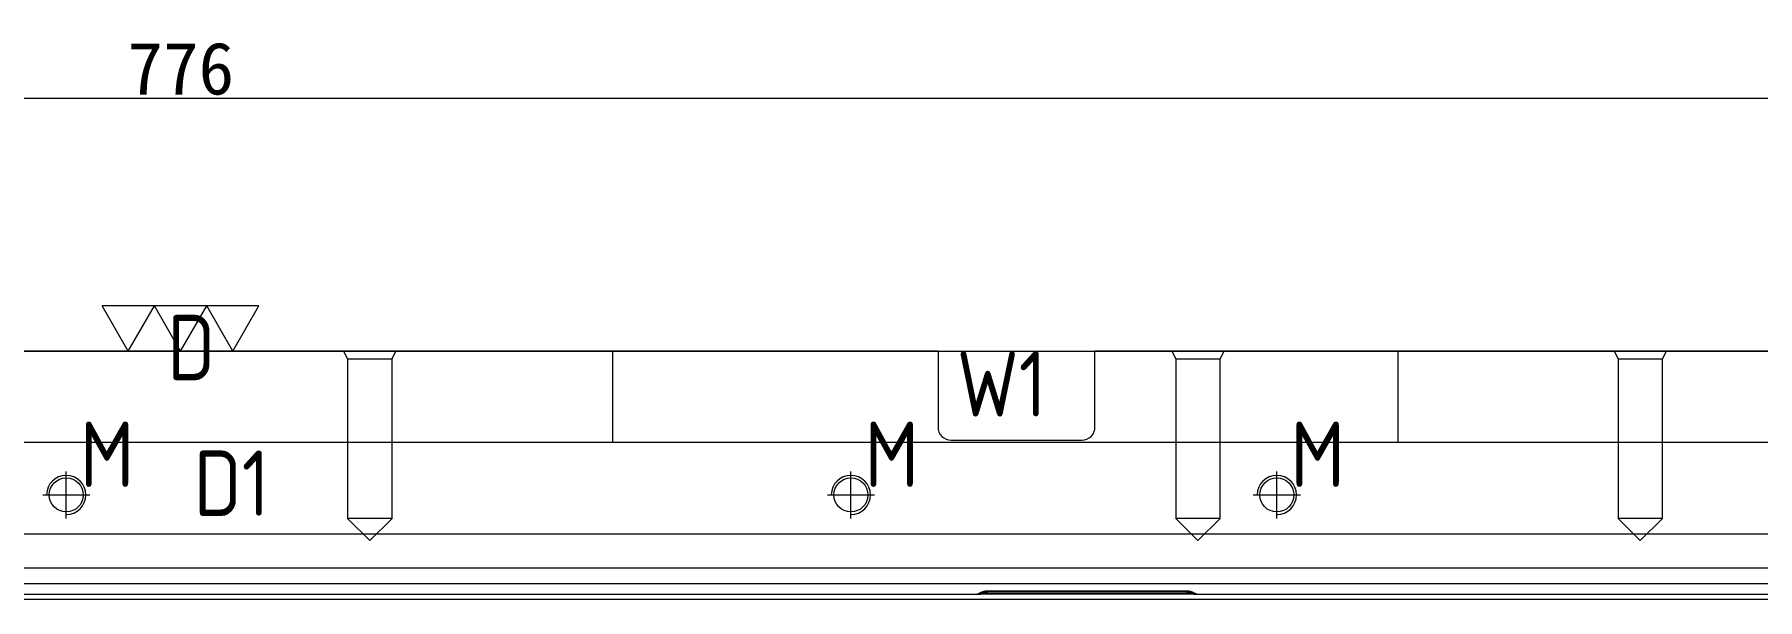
# Model space of a CAD drawing. Header units: millimetres. Extents: x 20884 to 21894, y 60571 to 61138.
# Drawn here: x 21289.1 to 21552.6, y 61011.2 to 61097.6 of the extents above; entities that cross this region are included whole.
import ezdxf

# ---------------------------------------------------------------- set-up
doc = ezdxf.new("R2010")
doc.units = ezdxf.units.MM
doc.linetypes.add('CENTER', pattern=[0])
doc.linetypes.add('DASHED', pattern=[0])
doc.layers.add('dim', color=4, linetype='Continuous')
doc.layers.add('PUNCH', color=2, linetype='Continuous')
doc.layers.add('dim_temp', color=161, linetype='Continuous', lineweight=9)
doc.styles.add('_PUG_ERP', font='txt')
doc.styles.add('gbenor', font='gbenor.shx', dxfattribs={"bigfont": 'gbcbig'})
doc.dimstyles.new('_PUG_ERP', dxfattribs={"dimtxt": 8, "dimasz": 1.5, "dimexe": 0.5, "dimexo": 0.5, "dimgap": 0.5, "dimtad": 1, "dimtxsty": '_PUG_ERP', "dimblk": 'CLOSEDBLANK', "dimcen": 0, "dimclrd": 4, "dimclre": 4, "dimclrt": 3, "dimazin": 3, "dimtfac": 1, "dimtmove": 0, "dimatfit": 3, "dimldrblk": 'CLOSEDBLANK', "dimlwd": 9, "dimlwe": 9})

# ---------------------------------------------------------------- blocks, each defined once
blk = doc.blocks.new('*D1266')
at = {"layer": 'Defpoints', "color": 0}
for p in [(21699.46, 61087.86), (20923.46, 61049.17), (21699.46, 61049.17)]:
    blk.add_point(p, dxfattribs=at)
at = {"layer": 'dim_temp', "color": 4, "lineweight": 9}
for p, q in [((20923.46, 61049.67), (20923.46, 61088.36)), ((20924.96, 61087.86), (21697.96, 61087.86)), ((21699.46, 61049.67), (21699.46, 61088.36))]:
    blk.add_line(p, q, dxfattribs=at)
at = {"layer": 'dim_temp', "color": 3, "lineweight": 18, "insert": (21311.46, 61092.36), "char_height": 8, "attachment_point": 5, "style": '_PUG_ERP'}
blk.add_mtext('776', dxfattribs=at)
blk = doc.blocks.new('_ClosedBlank')

msp = doc.modelspace()

# ---------------------------------------------------------------- linework, layer by layer
at = {"layer": 'dim', "color": 20, "linetype": 'Continuous', "lineweight": 18}
for p, q in [((21303.421, 61049.172), (21299.421, 61056.1)), ((21323.421, 61056.1), (21299.421, 61056.1)), ((21303.421, 61049.172), (21307.421, 61056.1)), ((21311.421, 61049.172), (21307.421, 61056.1)), ((21311.421, 61049.172), (21315.421, 61056.1)), ((21319.421, 61049.172), (21315.421, 61056.1)), ((21319.421, 61049.172), (21323.421, 61056.1))]:
    msp.add_line(p, q, dxfattribs=at)
at = {"layer": 'dim', "color": 252, "lineweight": 18}
msp.add_lwpolyline([(21699.461, 61049.172), (21699.461, 61011.172), (20923.461, 61011.172), (20923.461, 61049.172)], close=True, dxfattribs=at)
at = {"layer": 'PUNCH', "color": 151, "linetype": 'Continuous', "lineweight": 18}
for p, q in [((21427.261, 61049.172), (20968.261, 61049.172)), ((21666.061, 61049.172), (21451.261, 61049.172)), ((20928.461, 61013.61), (21694.38, 61013.61)), ((21226.815, 61011.991), (21433.308, 61011.991)), ((21433.309, 61011.991), (21433.306, 61011.992)), ((21434.827, 61012.035), (21465.295, 61012.035)), ((21466.817, 61011.992), (21466.813, 61011.991)), ((21466.815, 61011.991), (21694.38, 61011.991))]:
    msp.add_line(p, q, dxfattribs=at)
at = {"layer": 'PUNCH', "color": 5, "linetype": 'DASHED', "lineweight": 13, "ltscale": 0.696889}
for p, q in [((21336.361, 61049.172), (21336.958, 61047.978)), ((21336.958, 61047.978), (21336.958, 61023.592)), ((21336.958, 61047.978), (21340.361, 61047.978)), ((21340.361, 61047.978), (21343.764, 61047.978)), ((21343.764, 61047.978), (21344.361, 61049.172)), ((21343.764, 61023.592), (21343.764, 61047.978)), ((21463.011, 61049.172), (21463.608, 61047.978)), ((21463.608, 61047.978), (21463.608, 61023.592)), ((21463.608, 61047.978), (21467.011, 61047.978)), ((21467.011, 61047.978), (21470.414, 61047.978)), ((21470.414, 61047.978), (21471.011, 61049.172)), ((21470.414, 61023.592), (21470.414, 61047.978)), ((21530.661, 61049.172), (21531.258, 61047.978)), ((21531.258, 61047.978), (21531.258, 61023.592)), ((21531.258, 61047.978), (21534.661, 61047.978)), ((21534.661, 61047.978), (21538.064, 61047.978)), ((21538.064, 61047.978), (21538.661, 61049.172)), ((21538.064, 61023.592), (21538.064, 61047.978)), ((21336.958, 61023.592), (21340.361, 61020.189)), ((21343.764, 61023.592), (21336.958, 61023.592)), ((21340.361, 61020.189), (21343.764, 61023.592)), ((21463.608, 61023.592), (21467.011, 61020.189)), ((21470.414, 61023.592), (21463.608, 61023.592)), ((21467.011, 61020.189), (21470.414, 61023.592)), ((21531.258, 61023.592), (21534.661, 61020.189)), ((21538.064, 61023.592), (21531.258, 61023.592)), ((21534.661, 61020.189), (21538.064, 61023.592))]:
    msp.add_line(p, q, dxfattribs=at)
at = {"layer": 'PUNCH', "color": 2, "linetype": 'DASHED', "lineweight": 13, "ltscale": 0.696889}
for p, q in [((21377.461, 61049.172), (21377.461, 61035.172)), ((21497.561, 61049.172), (21497.561, 61035.172)), ((21694.38, 61035.172), (20928.461, 61035.172)), ((21694.38, 61021.172), (20928.461, 61021.172))]:
    msp.add_line(p, q, dxfattribs=at)
at = {"layer": 'PUNCH', "color": 1, "linetype": 'CENTER', "lineweight": 18, "ltscale": 0.696889}
for p, q in [((21293.942, 61023.572), (21293.942, 61030.772)), ((21413.942, 61023.572), (21413.942, 61030.772)), ((21479.08, 61023.572), (21479.08, 61030.772)), ((21290.342, 61027.172), (21297.542, 61027.172)), ((21410.342, 61027.172), (21417.542, 61027.172)), ((21475.48, 61027.172), (21482.68, 61027.172))]:
    msp.add_line(p, q, dxfattribs=at)
at = {"layer": 'PUNCH', "color": 155, "linetype": 'DASHED', "lineweight": 13, "ltscale": 0.696889}
for p, q in [((21694.38, 61015.991), (20928.461, 61015.991)), ((21433.687, 61012.155), (21433.687, 61012.129)), ((21434.827, 61012.459), (21434.827, 61012.457)), ((21434.827, 61012.457), (21434.827, 61012.395)), ((21434.827, 61012.457), (21465.295, 61012.457)), ((21434.827, 61012.205), (21465.295, 61012.205)), ((21434.827, 61012.205), (21434.827, 61012.035)), ((21465.295, 61012.457), (21465.295, 61012.459)), ((21465.295, 61012.395), (21465.295, 61012.457)), ((21465.295, 61012.205), (21465.295, 61012.035)), ((21466.435, 61012.129), (21466.435, 61012.155))]:
    msp.add_line(p, q, dxfattribs=at)
at = {"layer": 'PUNCH', "color": 151, "linetype": 'DASHED', "lineweight": 13, "ltscale": 0.696889}
for p, q in [((21433.331, 61011.994), (21433.331, 61011.994)), ((21465.295, 61012.459), (21434.827, 61012.459)), ((21465.295, 61012.395), (21434.827, 61012.395)), ((21465.295, 61012.459), (21465.295, 61012.459)), ((21466.791, 61011.994), (21466.791, 61011.994))]:
    msp.add_line(p, q, dxfattribs=at)
at = {"layer": 'PUNCH', "color": 155, "linetype": 'Continuous', "lineweight": 18}
for p, q in [((21434.827, 61012.036), (21434.827, 61012.035)), ((21465.295, 61012.036), (21434.827, 61012.036)), ((21465.295, 61012.036), (21465.295, 61012.035))]:
    msp.add_line(p, q, dxfattribs=at)
at = {"layer": 'PUNCH', "color": 1, "lineweight": 18}
msp.add_lwpolyline([(21427.261, 61049.172), (21427.261, 61037.55, 0.4142136), (21429.261, 61035.55), (21449.261, 61035.55, 0.4142136), (21451.261, 61037.55), (21451.261, 61049.172)], format="xyb", dxfattribs=at)
at = {"layer": 'PUNCH', "color": 155, "linetype": 'Continuous', "lineweight": 18}
for points in [[(21226.816, 61011.997), (21433.306, 61011.997)], [(21434.827, 61012.036), (21434.792, 61012.036), (21434.756, 61012.036), (21434.721, 61012.036), (21434.685, 61012.036), (21434.65, 61012.036), (21434.615, 61012.036), (21434.579, 61012.036), (21434.544, 61012.035), (21434.509, 61012.035), (21434.474, 61012.035), (21434.439, 61012.034), (21434.404, 61012.034), (21434.369, 61012.034), (21434.335, 61012.033), (21434.3, 61012.033), (21434.266, 61012.032), (21434.232, 61012.032), (21434.199, 61012.031), (21434.165, 61012.031), (21434.132, 61012.03), (21434.099, 61012.029), (21434.066, 61012.029), (21434.034, 61012.028), (21434.002, 61012.027), (21433.97, 61012.027), (21433.938, 61012.026), (21433.906, 61012.025), (21433.875, 61012.024), (21433.844, 61012.023), (21433.814, 61012.022), (21433.783, 61012.021), (21433.754, 61012.02), (21433.724, 61012.019), (21433.695, 61012.018), (21433.667, 61012.017), (21433.639, 61012.016), (21433.612, 61012.015), (21433.585, 61012.013), (21433.559, 61012.012), (21433.533, 61012.011), (21433.508, 61012.01), (21433.483, 61012.008), (21433.459, 61012.007), (21433.435, 61012.006), (21433.412, 61012.004), (21433.39, 61012.003), (21433.368, 61012.001), (21433.346, 61012), (21433.326, 61011.998), (21433.306, 61011.997)], [(21466.816, 61011.997), (21466.797, 61011.998), (21466.776, 61012), (21466.755, 61012.001), (21466.733, 61012.003), (21466.711, 61012.004), (21466.688, 61012.006), (21466.664, 61012.007), (21466.639, 61012.008), (21466.614, 61012.01), (21466.589, 61012.011), (21466.563, 61012.012), (21466.536, 61012.013), (21466.509, 61012.015), (21466.482, 61012.016), (21466.454, 61012.017), (21466.426, 61012.018), (21466.397, 61012.019), (21466.368, 61012.02), (21466.338, 61012.021), (21466.308, 61012.022), (21466.277, 61012.023), (21466.246, 61012.024), (21466.215, 61012.025), (21466.183, 61012.026), (21466.151, 61012.027), (21466.119, 61012.027), (21466.086, 61012.028), (21466.054, 61012.029), (21466.021, 61012.029), (21465.988, 61012.03), (21465.955, 61012.031), (21465.921, 61012.031), (21465.888, 61012.032), (21465.854, 61012.032), (21465.82, 61012.033), (21465.786, 61012.033), (21465.752, 61012.034), (21465.718, 61012.034), (21465.683, 61012.034), (21465.648, 61012.035), (21465.614, 61012.035), (21465.579, 61012.035), (21465.543, 61012.036), (21465.508, 61012.036), (21465.473, 61012.036), (21465.437, 61012.036), (21465.402, 61012.036), (21465.366, 61012.036), (21465.331, 61012.036), (21465.295, 61012.036)], [(21466.816, 61011.997), (21694.38, 61011.997)]]:
    msp.add_lwpolyline(points, dxfattribs=at)
at = {"layer": 'PUNCH', "color": 151, "linetype": 'Continuous', "lineweight": 18}
for points in [[(21433.306, 61011.992), (21433.305, 61011.992), (21433.305, 61011.992), (21433.305, 61011.992), (21433.305, 61011.992), (21433.305, 61011.992), (21433.305, 61011.992), (21433.305, 61011.992), (21433.304, 61011.992), (21433.304, 61011.992), (21433.304, 61011.992), (21433.304, 61011.992), (21433.304, 61011.992), (21433.304, 61011.992), (21433.304, 61011.992), (21433.304, 61011.992), (21433.304, 61011.992), (21433.304, 61011.992), (21433.304, 61011.993), (21433.304, 61011.993), (21433.304, 61011.993), (21433.303, 61011.993), (21433.303, 61011.993), (21433.303, 61011.993), (21433.303, 61011.993), (21433.303, 61011.993), (21433.303, 61011.993), (21433.303, 61011.993), (21433.304, 61011.994), (21433.304, 61011.994), (21433.304, 61011.994), (21433.304, 61011.994), (21433.304, 61011.994), (21433.304, 61011.994), (21433.304, 61011.994), (21433.304, 61011.994), (21433.304, 61011.995), (21433.304, 61011.995), (21433.304, 61011.995), (21433.304, 61011.995), (21433.304, 61011.995), (21433.305, 61011.995), (21433.305, 61011.995), (21433.305, 61011.996), (21433.305, 61011.996), (21433.305, 61011.996), (21433.305, 61011.996), (21433.305, 61011.996), (21433.306, 61011.996), (21433.306, 61011.997), (21433.306, 61011.997)], [(21433.309, 61011.991), (21433.309, 61011.991), (21433.31, 61011.992), (21433.31, 61011.992), (21433.311, 61011.992), (21433.311, 61011.992), (21433.312, 61011.992), (21433.312, 61011.992), (21433.312, 61011.992), (21433.313, 61011.992), (21433.313, 61011.992), (21433.314, 61011.992), (21433.314, 61011.992), (21433.315, 61011.992), (21433.315, 61011.992), (21433.316, 61011.992), (21433.316, 61011.992), (21433.316, 61011.992), (21433.317, 61011.992), (21433.317, 61011.992), (21433.318, 61011.992), (21433.318, 61011.992), (21433.319, 61011.992), (21433.319, 61011.992), (21433.319, 61011.993), (21433.32, 61011.993), (21433.32, 61011.993), (21433.321, 61011.993), (21433.321, 61011.993), (21433.322, 61011.993), (21433.322, 61011.993), (21433.323, 61011.993), (21433.323, 61011.993), (21433.323, 61011.993), (21433.324, 61011.993), (21433.324, 61011.993), (21433.325, 61011.993), (21433.325, 61011.993), (21433.326, 61011.993), (21433.326, 61011.993), (21433.327, 61011.993), (21433.327, 61011.993), (21433.327, 61011.993), (21433.328, 61011.993), (21433.328, 61011.993), (21433.329, 61011.993), (21433.329, 61011.994), (21433.33, 61011.994), (21433.33, 61011.994), (21433.331, 61011.994), (21433.331, 61011.994)], [(21433.331, 61011.994), (21433.343, 61011.995), (21433.356, 61011.996), (21433.371, 61011.997), (21433.387, 61011.999), (21433.405, 61012), (21433.424, 61012.002), (21433.444, 61012.003), (21433.465, 61012.004), (21433.487, 61012.006), (21433.51, 61012.007), (21433.533, 61012.008), (21433.558, 61012.01), (21433.583, 61012.011), (21433.609, 61012.012), (21433.636, 61012.013), (21433.664, 61012.015), (21433.692, 61012.016), (21433.721, 61012.017), (21433.75, 61012.018), (21433.78, 61012.019), (21433.811, 61012.02), (21433.842, 61012.021), (21433.873, 61012.022), (21433.905, 61012.023), (21433.937, 61012.024), (21433.97, 61012.025), (21434.003, 61012.026), (21434.037, 61012.026), (21434.07, 61012.027), (21434.104, 61012.028), (21434.139, 61012.029), (21434.174, 61012.029), (21434.209, 61012.03), (21434.244, 61012.03), (21434.279, 61012.031), (21434.315, 61012.032), (21434.351, 61012.032), (21434.387, 61012.032), (21434.423, 61012.033), (21434.459, 61012.033), (21434.496, 61012.034), (21434.532, 61012.034), (21434.569, 61012.034), (21434.606, 61012.034), (21434.642, 61012.035), (21434.679, 61012.035), (21434.716, 61012.035), (21434.753, 61012.035), (21434.79, 61012.035), (21434.827, 61012.035)], [(21465.295, 61012.035), (21465.332, 61012.035), (21465.369, 61012.035), (21465.406, 61012.035), (21465.443, 61012.035), (21465.48, 61012.035), (21465.517, 61012.034), (21465.554, 61012.034), (21465.59, 61012.034), (21465.627, 61012.034), (21465.663, 61012.033), (21465.7, 61012.033), (21465.736, 61012.032), (21465.772, 61012.032), (21465.807, 61012.032), (21465.843, 61012.031), (21465.879, 61012.03), (21465.914, 61012.03), (21465.949, 61012.029), (21465.983, 61012.029), (21466.018, 61012.028), (21466.052, 61012.027), (21466.086, 61012.026), (21466.119, 61012.026), (21466.152, 61012.025), (21466.185, 61012.024), (21466.217, 61012.023), (21466.249, 61012.022), (21466.281, 61012.021), (21466.312, 61012.02), (21466.342, 61012.019), (21466.372, 61012.018), (21466.401, 61012.017), (21466.43, 61012.016), (21466.458, 61012.015), (21466.486, 61012.013), (21466.513, 61012.012), (21466.539, 61012.011), (21466.564, 61012.01), (21466.589, 61012.008), (21466.613, 61012.007), (21466.636, 61012.006), (21466.658, 61012.004), (21466.679, 61012.003), (21466.698, 61012.002), (21466.717, 61012), (21466.735, 61011.999), (21466.751, 61011.997), (21466.766, 61011.996), (21466.779, 61011.995), (21466.791, 61011.994)], [(21466.791, 61011.994), (21466.792, 61011.994), (21466.792, 61011.994), (21466.793, 61011.994), (21466.793, 61011.994), (21466.793, 61011.993), (21466.794, 61011.993), (21466.794, 61011.993), (21466.795, 61011.993), (21466.795, 61011.993), (21466.796, 61011.993), (21466.796, 61011.993), (21466.797, 61011.993), (21466.797, 61011.993), (21466.797, 61011.993), (21466.798, 61011.993), (21466.798, 61011.993), (21466.799, 61011.993), (21466.799, 61011.993), (21466.8, 61011.993), (21466.8, 61011.993), (21466.801, 61011.993), (21466.801, 61011.993), (21466.802, 61011.993), (21466.802, 61011.993), (21466.802, 61011.993), (21466.803, 61011.993), (21466.803, 61011.992), (21466.804, 61011.992), (21466.804, 61011.992), (21466.805, 61011.992), (21466.805, 61011.992), (21466.806, 61011.992), (21466.806, 61011.992), (21466.806, 61011.992), (21466.807, 61011.992), (21466.807, 61011.992), (21466.808, 61011.992), (21466.808, 61011.992), (21466.809, 61011.992), (21466.809, 61011.992), (21466.81, 61011.992), (21466.81, 61011.992), (21466.81, 61011.992), (21466.811, 61011.992), (21466.811, 61011.992), (21466.812, 61011.992), (21466.812, 61011.992), (21466.813, 61011.992), (21466.813, 61011.991), (21466.813, 61011.991)], [(21466.816, 61011.997), (21466.817, 61011.997), (21466.817, 61011.996), (21466.817, 61011.996), (21466.817, 61011.996), (21466.817, 61011.996), (21466.817, 61011.996), (21466.817, 61011.996), (21466.818, 61011.995), (21466.818, 61011.995), (21466.818, 61011.995), (21466.818, 61011.995), (21466.818, 61011.995), (21466.818, 61011.995), (21466.818, 61011.995), (21466.818, 61011.994), (21466.818, 61011.994), (21466.819, 61011.994), (21466.819, 61011.994), (21466.819, 61011.994), (21466.819, 61011.994), (21466.819, 61011.994), (21466.819, 61011.994), (21466.819, 61011.993), (21466.819, 61011.993), (21466.819, 61011.993), (21466.819, 61011.993), (21466.819, 61011.993), (21466.819, 61011.993), (21466.819, 61011.993), (21466.819, 61011.993), (21466.819, 61011.993), (21466.819, 61011.993), (21466.819, 61011.992), (21466.819, 61011.992), (21466.819, 61011.992), (21466.818, 61011.992), (21466.818, 61011.992), (21466.818, 61011.992), (21466.818, 61011.992), (21466.818, 61011.992), (21466.818, 61011.992), (21466.818, 61011.992), (21466.818, 61011.992), (21466.818, 61011.992), (21466.818, 61011.992), (21466.817, 61011.992), (21466.817, 61011.992), (21466.817, 61011.992), (21466.817, 61011.992), (21466.817, 61011.992)]]:
    msp.add_lwpolyline(points, dxfattribs=at)
at = {"layer": 'PUNCH', "color": 151, "linetype": 'DASHED', "lineweight": 13, "ltscale": 0.696889}
for points in [[(21433.332, 61012.008), (21433.332, 61012.007), (21433.331, 61012.006), (21433.331, 61012.006), (21433.33, 61012.005), (21433.33, 61012.005), (21433.329, 61012.004), (21433.329, 61012.004), (21433.328, 61012.003), (21433.328, 61012.003), (21433.327, 61012.002), (21433.327, 61012.002), (21433.326, 61012.001), (21433.326, 61012.001), (21433.325, 61012), (21433.325, 61012), (21433.324, 61011.999), (21433.324, 61011.999), (21433.323, 61011.998), (21433.323, 61011.998), (21433.322, 61011.998), (21433.322, 61011.997), (21433.321, 61011.997), (21433.321, 61011.997), (21433.32, 61011.996), (21433.32, 61011.996), (21433.319, 61011.996), (21433.319, 61011.995), (21433.318, 61011.995), (21433.318, 61011.995), (21433.317, 61011.994), (21433.317, 61011.994), (21433.316, 61011.994), (21433.316, 61011.994), (21433.316, 61011.993), (21433.315, 61011.993), (21433.315, 61011.993), (21433.314, 61011.993), (21433.314, 61011.993), (21433.313, 61011.993), (21433.313, 61011.992), (21433.313, 61011.992), (21433.312, 61011.992), (21433.312, 61011.992), (21433.311, 61011.992), (21433.311, 61011.992), (21433.31, 61011.992), (21433.31, 61011.992), (21433.31, 61011.992), (21433.309, 61011.991), (21433.309, 61011.991)], [(21433.332, 61012.008), (21433.332, 61012.008), (21433.333, 61012.008), (21433.333, 61012.009), (21433.334, 61012.009), (21433.334, 61012.009), (21433.335, 61012.01), (21433.335, 61012.01), (21433.336, 61012.01), (21433.337, 61012.011), (21433.337, 61012.011), (21433.338, 61012.012), (21433.339, 61012.012), (21433.34, 61012.012), (21433.341, 61012.013), (21433.342, 61012.013), (21433.343, 61012.013), (21433.344, 61012.014), (21433.345, 61012.014), (21433.346, 61012.015), (21433.347, 61012.015), (21433.348, 61012.015), (21433.35, 61012.016), (21433.351, 61012.016), (21433.352, 61012.017), (21433.354, 61012.017), (21433.355, 61012.017), (21433.356, 61012.018), (21433.358, 61012.018), (21433.359, 61012.019), (21433.361, 61012.019), (21433.362, 61012.019), (21433.364, 61012.02), (21433.365, 61012.02), (21433.367, 61012.021), (21433.369, 61012.021), (21433.37, 61012.022), (21433.372, 61012.022), (21433.374, 61012.022), (21433.375, 61012.023), (21433.377, 61012.023), (21433.379, 61012.024), (21433.381, 61012.024), (21433.382, 61012.025), (21433.384, 61012.025), (21433.386, 61012.025), (21433.388, 61012.026), (21433.39, 61012.026), (21433.392, 61012.027), (21433.394, 61012.027), (21433.396, 61012.028)], [(21433.688, 61012.157), (21433.681, 61012.154), (21433.675, 61012.15), (21433.669, 61012.147), (21433.663, 61012.143), (21433.656, 61012.14), (21433.65, 61012.136), (21433.644, 61012.133), (21433.637, 61012.13), (21433.631, 61012.126), (21433.624, 61012.123), (21433.618, 61012.12), (21433.612, 61012.117), (21433.605, 61012.113), (21433.599, 61012.11), (21433.592, 61012.107), (21433.586, 61012.104), (21433.579, 61012.101), (21433.573, 61012.098), (21433.566, 61012.095), (21433.56, 61012.092), (21433.553, 61012.089), (21433.546, 61012.086), (21433.54, 61012.083), (21433.533, 61012.081), (21433.527, 61012.078), (21433.52, 61012.075), (21433.513, 61012.072), (21433.507, 61012.07), (21433.5, 61012.067), (21433.493, 61012.064), (21433.487, 61012.062), (21433.48, 61012.059), (21433.473, 61012.056), (21433.467, 61012.054), (21433.46, 61012.051), (21433.453, 61012.049), (21433.446, 61012.047), (21433.44, 61012.044), (21433.433, 61012.042), (21433.426, 61012.04), (21433.419, 61012.037), (21433.412, 61012.035), (21433.405, 61012.033), (21433.399, 61012.031), (21433.392, 61012.028), (21433.385, 61012.026), (21433.378, 61012.024), (21433.371, 61012.022), (21433.364, 61012.02), (21433.357, 61012.018)], [(21433.687, 61012.129), (21433.681, 61012.126), (21433.676, 61012.124), (21433.67, 61012.121), (21433.664, 61012.118), (21433.659, 61012.116), (21433.653, 61012.113), (21433.647, 61012.111), (21433.641, 61012.108), (21433.636, 61012.106), (21433.63, 61012.103), (21433.624, 61012.101), (21433.619, 61012.099), (21433.613, 61012.096), (21433.607, 61012.094), (21433.601, 61012.092), (21433.596, 61012.089), (21433.59, 61012.087), (21433.584, 61012.085), (21433.578, 61012.083), (21433.572, 61012.08), (21433.567, 61012.078), (21433.561, 61012.076), (21433.555, 61012.074), (21433.549, 61012.072), (21433.543, 61012.07), (21433.538, 61012.068), (21433.532, 61012.066), (21433.526, 61012.064), (21433.52, 61012.062), (21433.514, 61012.06), (21433.508, 61012.058), (21433.502, 61012.056), (21433.497, 61012.055), (21433.491, 61012.053), (21433.485, 61012.051), (21433.479, 61012.049), (21433.473, 61012.048), (21433.467, 61012.046), (21433.461, 61012.044), (21433.455, 61012.043), (21433.449, 61012.041), (21433.443, 61012.039), (21433.437, 61012.038), (21433.431, 61012.036), (21433.426, 61012.035), (21433.42, 61012.033), (21433.414, 61012.032), (21433.408, 61012.03), (21433.402, 61012.029), (21433.396, 61012.028)], [(21433.687, 61012.129), (21433.701, 61012.136), (21433.715, 61012.142), (21433.73, 61012.149), (21433.745, 61012.156), (21433.761, 61012.163), (21433.776, 61012.17), (21433.793, 61012.177), (21433.809, 61012.184), (21433.826, 61012.191), (21433.844, 61012.199), (21433.861, 61012.206), (21433.88, 61012.213), (21433.898, 61012.22), (21433.918, 61012.228), (21433.937, 61012.235), (21433.957, 61012.242), (21433.978, 61012.25), (21433.998, 61012.257), (21434.019, 61012.264), (21434.041, 61012.271), (21434.063, 61012.278), (21434.085, 61012.284), (21434.107, 61012.291), (21434.13, 61012.298), (21434.153, 61012.304), (21434.177, 61012.311), (21434.201, 61012.317), (21434.225, 61012.323), (21434.25, 61012.329), (21434.275, 61012.334), (21434.301, 61012.34), (21434.327, 61012.345), (21434.353, 61012.35), (21434.379, 61012.355), (21434.406, 61012.36), (21434.433, 61012.364), (21434.46, 61012.368), (21434.487, 61012.372), (21434.514, 61012.375), (21434.542, 61012.379), (21434.57, 61012.382), (21434.597, 61012.384), (21434.626, 61012.387), (21434.654, 61012.389), (21434.682, 61012.391), (21434.711, 61012.392), (21434.74, 61012.393), (21434.769, 61012.394), (21434.798, 61012.395), (21434.827, 61012.395)], [(21434.827, 61012.459), (21434.803, 61012.459), (21434.78, 61012.459), (21434.756, 61012.458), (21434.732, 61012.457), (21434.708, 61012.456), (21434.684, 61012.455), (21434.66, 61012.453), (21434.637, 61012.451), (21434.613, 61012.449), (21434.589, 61012.447), (21434.566, 61012.444), (21434.542, 61012.441), (21434.518, 61012.438), (21434.495, 61012.435), (21434.471, 61012.431), (21434.447, 61012.428), (21434.424, 61012.424), (21434.401, 61012.419), (21434.377, 61012.415), (21434.354, 61012.41), (21434.33, 61012.405), (21434.307, 61012.4), (21434.284, 61012.394), (21434.261, 61012.388), (21434.238, 61012.382), (21434.215, 61012.376), (21434.192, 61012.37), (21434.169, 61012.363), (21434.146, 61012.356), (21434.123, 61012.349), (21434.101, 61012.342), (21434.078, 61012.334), (21434.056, 61012.326), (21434.033, 61012.318), (21434.011, 61012.31), (21433.989, 61012.301), (21433.966, 61012.292), (21433.944, 61012.283), (21433.922, 61012.274), (21433.901, 61012.264), (21433.879, 61012.255), (21433.857, 61012.245), (21433.835, 61012.235), (21433.814, 61012.224), (21433.793, 61012.214), (21433.771, 61012.203), (21433.75, 61012.192), (21433.729, 61012.18), (21433.708, 61012.169), (21433.688, 61012.157)], [(21466.435, 61012.157), (21466.414, 61012.169), (21466.393, 61012.18), (21466.372, 61012.192), (21466.351, 61012.203), (21466.33, 61012.214), (21466.308, 61012.224), (21466.287, 61012.235), (21466.265, 61012.245), (21466.244, 61012.255), (21466.222, 61012.264), (21466.2, 61012.274), (21466.178, 61012.283), (21466.156, 61012.292), (21466.134, 61012.301), (21466.111, 61012.31), (21466.089, 61012.318), (21466.067, 61012.326), (21466.044, 61012.334), (21466.022, 61012.342), (21465.999, 61012.349), (21465.976, 61012.356), (21465.953, 61012.363), (21465.931, 61012.37), (21465.908, 61012.376), (21465.885, 61012.382), (21465.861, 61012.388), (21465.838, 61012.394), (21465.815, 61012.4), (21465.792, 61012.405), (21465.769, 61012.41), (21465.745, 61012.415), (21465.722, 61012.419), (21465.698, 61012.424), (21465.675, 61012.428), (21465.651, 61012.431), (21465.628, 61012.435), (21465.604, 61012.438), (21465.58, 61012.441), (21465.557, 61012.444), (21465.533, 61012.447), (21465.509, 61012.449), (21465.486, 61012.451), (21465.462, 61012.453), (21465.438, 61012.455), (21465.414, 61012.456), (21465.39, 61012.457), (21465.367, 61012.458), (21465.343, 61012.459), (21465.319, 61012.459), (21465.295, 61012.459)], [(21465.295, 61012.395), (21465.324, 61012.395), (21465.353, 61012.394), (21465.382, 61012.393), (21465.41, 61012.392), (21465.439, 61012.391), (21465.467, 61012.389), (21465.495, 61012.387), (21465.523, 61012.385), (21465.551, 61012.382), (21465.579, 61012.379), (21465.607, 61012.376), (21465.634, 61012.372), (21465.661, 61012.368), (21465.689, 61012.364), (21465.716, 61012.36), (21465.742, 61012.355), (21465.769, 61012.35), (21465.795, 61012.345), (21465.821, 61012.34), (21465.846, 61012.335), (21465.871, 61012.329), (21465.896, 61012.323), (21465.92, 61012.317), (21465.944, 61012.311), (21465.968, 61012.305), (21465.991, 61012.298), (21466.014, 61012.291), (21466.037, 61012.285), (21466.059, 61012.278), (21466.081, 61012.271), (21466.103, 61012.264), (21466.124, 61012.257), (21466.144, 61012.25), (21466.165, 61012.242), (21466.185, 61012.235), (21466.204, 61012.228), (21466.223, 61012.221), (21466.242, 61012.213), (21466.26, 61012.206), (21466.278, 61012.199), (21466.295, 61012.192), (21466.312, 61012.185), (21466.329, 61012.177), (21466.345, 61012.17), (21466.361, 61012.163), (21466.377, 61012.156), (21466.392, 61012.149), (21466.407, 61012.142), (21466.421, 61012.136), (21466.435, 61012.129)], [(21466.764, 61012.018), (21466.757, 61012.02), (21466.751, 61012.022), (21466.744, 61012.024), (21466.737, 61012.026), (21466.73, 61012.029), (21466.723, 61012.031), (21466.716, 61012.033), (21466.71, 61012.035), (21466.703, 61012.037), (21466.696, 61012.04), (21466.689, 61012.042), (21466.682, 61012.044), (21466.676, 61012.047), (21466.669, 61012.049), (21466.662, 61012.052), (21466.655, 61012.054), (21466.649, 61012.057), (21466.642, 61012.059), (21466.635, 61012.062), (21466.629, 61012.064), (21466.622, 61012.067), (21466.615, 61012.07), (21466.609, 61012.072), (21466.602, 61012.075), (21466.595, 61012.078), (21466.589, 61012.081), (21466.582, 61012.084), (21466.576, 61012.086), (21466.569, 61012.089), (21466.562, 61012.092), (21466.556, 61012.095), (21466.549, 61012.098), (21466.543, 61012.101), (21466.536, 61012.104), (21466.53, 61012.107), (21466.523, 61012.11), (21466.517, 61012.114), (21466.511, 61012.117), (21466.504, 61012.12), (21466.498, 61012.123), (21466.491, 61012.126), (21466.485, 61012.13), (21466.479, 61012.133), (21466.472, 61012.136), (21466.466, 61012.14), (21466.46, 61012.143), (21466.453, 61012.147), (21466.447, 61012.15), (21466.441, 61012.154), (21466.435, 61012.157)], [(21466.727, 61012.028), (21466.721, 61012.029), (21466.715, 61012.03), (21466.709, 61012.032), (21466.703, 61012.033), (21466.697, 61012.035), (21466.691, 61012.036), (21466.685, 61012.038), (21466.679, 61012.039), (21466.673, 61012.041), (21466.667, 61012.043), (21466.661, 61012.044), (21466.655, 61012.046), (21466.649, 61012.048), (21466.643, 61012.049), (21466.638, 61012.051), (21466.632, 61012.053), (21466.626, 61012.055), (21466.62, 61012.056), (21466.614, 61012.058), (21466.608, 61012.06), (21466.602, 61012.062), (21466.596, 61012.064), (21466.591, 61012.066), (21466.585, 61012.068), (21466.579, 61012.07), (21466.573, 61012.072), (21466.567, 61012.074), (21466.561, 61012.076), (21466.556, 61012.078), (21466.55, 61012.08), (21466.544, 61012.083), (21466.538, 61012.085), (21466.532, 61012.087), (21466.527, 61012.089), (21466.521, 61012.092), (21466.515, 61012.094), (21466.509, 61012.096), (21466.504, 61012.099), (21466.498, 61012.101), (21466.492, 61012.103), (21466.487, 61012.106), (21466.481, 61012.108), (21466.475, 61012.111), (21466.469, 61012.113), (21466.464, 61012.116), (21466.458, 61012.118), (21466.452, 61012.121), (21466.447, 61012.124), (21466.441, 61012.126), (21466.435, 61012.129)], [(21466.727, 61012.028), (21466.729, 61012.027), (21466.731, 61012.027), (21466.732, 61012.026), (21466.734, 61012.026), (21466.736, 61012.025), (21466.738, 61012.025), (21466.74, 61012.025), (21466.742, 61012.024), (21466.743, 61012.024), (21466.745, 61012.023), (21466.747, 61012.023), (21466.749, 61012.022), (21466.75, 61012.022), (21466.752, 61012.022), (21466.754, 61012.021), (21466.755, 61012.021), (21466.757, 61012.02), (21466.758, 61012.02), (21466.76, 61012.019), (21466.762, 61012.019), (21466.763, 61012.019), (21466.764, 61012.018), (21466.766, 61012.018), (21466.767, 61012.017), (21466.769, 61012.017), (21466.77, 61012.017), (21466.771, 61012.016), (21466.773, 61012.016), (21466.774, 61012.015), (21466.775, 61012.015), (21466.776, 61012.015), (21466.777, 61012.014), (21466.778, 61012.014), (21466.779, 61012.013), (21466.78, 61012.013), (21466.781, 61012.013), (21466.782, 61012.012), (21466.783, 61012.012), (21466.784, 61012.012), (21466.785, 61012.011), (21466.786, 61012.011), (21466.786, 61012.01), (21466.787, 61012.01), (21466.788, 61012.01), (21466.788, 61012.009), (21466.789, 61012.009), (21466.789, 61012.009), (21466.79, 61012.008), (21466.79, 61012.008), (21466.79, 61012.008)], [(21466.813, 61011.991), (21466.813, 61011.991), (21466.813, 61011.992), (21466.812, 61011.992), (21466.812, 61011.992), (21466.811, 61011.992), (21466.811, 61011.992), (21466.811, 61011.992), (21466.81, 61011.992), (21466.81, 61011.992), (21466.809, 61011.992), (21466.809, 61011.993), (21466.808, 61011.993), (21466.808, 61011.993), (21466.808, 61011.993), (21466.807, 61011.993), (21466.807, 61011.993), (21466.806, 61011.994), (21466.806, 61011.994), (21466.805, 61011.994), (21466.805, 61011.994), (21466.804, 61011.995), (21466.804, 61011.995), (21466.804, 61011.995), (21466.803, 61011.996), (21466.803, 61011.996), (21466.802, 61011.996), (21466.802, 61011.997), (21466.801, 61011.997), (21466.801, 61011.997), (21466.8, 61011.998), (21466.8, 61011.998), (21466.799, 61011.998), (21466.799, 61011.999), (21466.798, 61011.999), (21466.798, 61012), (21466.797, 61012), (21466.797, 61012.001), (21466.796, 61012.001), (21466.796, 61012.002), (21466.795, 61012.002), (21466.795, 61012.003), (21466.794, 61012.003), (21466.794, 61012.004), (21466.793, 61012.004), (21466.793, 61012.005), (21466.792, 61012.005), (21466.792, 61012.006), (21466.791, 61012.006), (21466.791, 61012.007), (21466.79, 61012.008)]]:
    msp.add_lwpolyline(points, dxfattribs=at)
at = {"layer": 'PUNCH', "color": 155, "linetype": 'DASHED', "lineweight": 13, "ltscale": 0.696889}
for points in [[(21433.332, 61012.008), (21433.34, 61012.009), (21433.348, 61012.011), (21433.356, 61012.013), (21433.364, 61012.015), (21433.371, 61012.017), (21433.379, 61012.019), (21433.387, 61012.021), (21433.395, 61012.023), (21433.403, 61012.025), (21433.41, 61012.027), (21433.418, 61012.03), (21433.426, 61012.032), (21433.434, 61012.034), (21433.441, 61012.036), (21433.449, 61012.039), (21433.457, 61012.041), (21433.464, 61012.043), (21433.472, 61012.046), (21433.48, 61012.048), (21433.487, 61012.05), (21433.495, 61012.053), (21433.502, 61012.055), (21433.51, 61012.058), (21433.518, 61012.06), (21433.525, 61012.063), (21433.533, 61012.065), (21433.54, 61012.068), (21433.548, 61012.071), (21433.555, 61012.073), (21433.563, 61012.076), (21433.57, 61012.079), (21433.578, 61012.081), (21433.585, 61012.084), (21433.592, 61012.087), (21433.6, 61012.09), (21433.607, 61012.093), (21433.615, 61012.095), (21433.622, 61012.098), (21433.629, 61012.101), (21433.637, 61012.104), (21433.644, 61012.107), (21433.651, 61012.11), (21433.659, 61012.113), (21433.666, 61012.116), (21433.673, 61012.119), (21433.68, 61012.122), (21433.688, 61012.125), (21433.695, 61012.128), (21433.702, 61012.132), (21433.709, 61012.135)], [(21433.687, 61012.155), (21433.708, 61012.167), (21433.729, 61012.178), (21433.75, 61012.19), (21433.771, 61012.201), (21433.793, 61012.212), (21433.814, 61012.222), (21433.836, 61012.233), (21433.857, 61012.243), (21433.879, 61012.253), (21433.901, 61012.263), (21433.923, 61012.272), (21433.945, 61012.281), (21433.967, 61012.291), (21433.989, 61012.299), (21434.012, 61012.308), (21434.034, 61012.316), (21434.057, 61012.325), (21434.08, 61012.332), (21434.102, 61012.34), (21434.125, 61012.348), (21434.148, 61012.355), (21434.171, 61012.362), (21434.194, 61012.368), (21434.217, 61012.375), (21434.239, 61012.381), (21434.263, 61012.387), (21434.286, 61012.393), (21434.309, 61012.398), (21434.332, 61012.403), (21434.355, 61012.408), (21434.378, 61012.413), (21434.401, 61012.417), (21434.425, 61012.422), (21434.448, 61012.426), (21434.472, 61012.43), (21434.495, 61012.433), (21434.518, 61012.436), (21434.542, 61012.439), (21434.565, 61012.442), (21434.589, 61012.445), (21434.613, 61012.447), (21434.636, 61012.449), (21434.66, 61012.451), (21434.684, 61012.453), (21434.708, 61012.454), (21434.731, 61012.455), (21434.755, 61012.456), (21434.779, 61012.457), (21434.803, 61012.457), (21434.827, 61012.457)], [(21433.709, 61012.135), (21433.723, 61012.137), (21433.737, 61012.139), (21433.751, 61012.141), (21433.767, 61012.143), (21433.783, 61012.145), (21433.799, 61012.147), (21433.816, 61012.149), (21433.834, 61012.151), (21433.852, 61012.153), (21433.871, 61012.155), (21433.89, 61012.157), (21433.91, 61012.159), (21433.93, 61012.161), (21433.951, 61012.163), (21433.971, 61012.165), (21433.993, 61012.167), (21434.014, 61012.169), (21434.036, 61012.171), (21434.058, 61012.173), (21434.081, 61012.175), (21434.104, 61012.177), (21434.127, 61012.178), (21434.15, 61012.18), (21434.174, 61012.182), (21434.197, 61012.183), (21434.221, 61012.185), (21434.245, 61012.186), (21434.269, 61012.188), (21434.293, 61012.189), (21434.318, 61012.191), (21434.342, 61012.192), (21434.367, 61012.193), (21434.392, 61012.194), (21434.417, 61012.196), (21434.442, 61012.197), (21434.467, 61012.198), (21434.492, 61012.199), (21434.518, 61012.199), (21434.543, 61012.2), (21434.569, 61012.201), (21434.595, 61012.202), (21434.62, 61012.202), (21434.646, 61012.203), (21434.672, 61012.203), (21434.698, 61012.204), (21434.724, 61012.204), (21434.749, 61012.204), (21434.775, 61012.205), (21434.801, 61012.205), (21434.827, 61012.205)], [(21465.295, 61012.459), (21465.295, 61012.459), (21465.295, 61012.458), (21465.295, 61012.458), (21465.295, 61012.457), (21465.295, 61012.456), (21465.295, 61012.455), (21465.295, 61012.453), (21465.295, 61012.452), (21465.295, 61012.45), (21465.295, 61012.448), (21465.295, 61012.445), (21465.295, 61012.443), (21465.295, 61012.44), (21465.295, 61012.437), (21465.295, 61012.434), (21465.295, 61012.431), (21465.295, 61012.427), (21465.295, 61012.424), (21465.295, 61012.42), (21465.295, 61012.416), (21465.295, 61012.411), (21465.295, 61012.407), (21465.295, 61012.402), (21465.295, 61012.397), (21465.295, 61012.392), (21465.295, 61012.387), (21465.295, 61012.382), (21465.295, 61012.376), (21465.295, 61012.37), (21465.295, 61012.364), (21465.295, 61012.358), (21465.295, 61012.352), (21465.295, 61012.345), (21465.295, 61012.338), (21465.295, 61012.331), (21465.295, 61012.324), (21465.295, 61012.317), (21465.295, 61012.309), (21465.295, 61012.301), (21465.295, 61012.293), (21465.295, 61012.285), (21465.295, 61012.277), (21465.295, 61012.269), (21465.295, 61012.26), (21465.295, 61012.251), (21465.295, 61012.242), (21465.295, 61012.233), (21465.295, 61012.224), (21465.295, 61012.214), (21465.295, 61012.205)], [(21465.295, 61012.457), (21465.319, 61012.457), (21465.342, 61012.457), (21465.366, 61012.456), (21465.39, 61012.455), (21465.413, 61012.454), (21465.437, 61012.453), (21465.461, 61012.451), (21465.485, 61012.449), (21465.508, 61012.447), (21465.532, 61012.445), (21465.556, 61012.442), (21465.579, 61012.44), (21465.603, 61012.436), (21465.627, 61012.433), (21465.65, 61012.43), (21465.674, 61012.426), (21465.698, 61012.422), (21465.721, 61012.417), (21465.745, 61012.413), (21465.768, 61012.408), (21465.792, 61012.403), (21465.815, 61012.398), (21465.838, 61012.392), (21465.862, 61012.386), (21465.885, 61012.38), (21465.908, 61012.374), (21465.931, 61012.368), (21465.954, 61012.361), (21465.977, 61012.354), (21466, 61012.347), (21466.023, 61012.339), (21466.046, 61012.331), (21466.068, 61012.324), (21466.091, 61012.315), (21466.113, 61012.307), (21466.135, 61012.298), (21466.158, 61012.29), (21466.18, 61012.28), (21466.202, 61012.271), (21466.224, 61012.262), (21466.245, 61012.252), (21466.267, 61012.242), (21466.289, 61012.232), (21466.31, 61012.221), (21466.331, 61012.211), (21466.352, 61012.2), (21466.373, 61012.189), (21466.394, 61012.178), (21466.415, 61012.167), (21466.435, 61012.155)], [(21465.295, 61012.205), (21465.321, 61012.205), (21465.347, 61012.205), (21465.373, 61012.204), (21465.399, 61012.204), (21465.425, 61012.204), (21465.451, 61012.203), (21465.477, 61012.203), (21465.503, 61012.202), (21465.528, 61012.202), (21465.554, 61012.201), (21465.579, 61012.2), (21465.605, 61012.199), (21465.63, 61012.199), (21465.655, 61012.198), (21465.681, 61012.197), (21465.706, 61012.196), (21465.731, 61012.194), (21465.755, 61012.193), (21465.78, 61012.192), (21465.805, 61012.191), (21465.829, 61012.189), (21465.854, 61012.188), (21465.878, 61012.186), (21465.902, 61012.185), (21465.926, 61012.183), (21465.95, 61012.182), (21465.974, 61012.18), (21465.997, 61012.178), (21466.02, 61012.176), (21466.043, 61012.175), (21466.065, 61012.173), (21466.087, 61012.171), (21466.109, 61012.169), (21466.131, 61012.167), (21466.152, 61012.165), (21466.172, 61012.163), (21466.193, 61012.161), (21466.213, 61012.159), (21466.233, 61012.157), (21466.252, 61012.155), (21466.271, 61012.153), (21466.289, 61012.151), (21466.306, 61012.149), (21466.323, 61012.147), (21466.34, 61012.145), (21466.356, 61012.143), (21466.371, 61012.141), (21466.386, 61012.139), (21466.4, 61012.137), (21466.413, 61012.135)], [(21466.435, 61012.155), (21466.435, 61012.155), (21466.435, 61012.156), (21466.435, 61012.156), (21466.435, 61012.156), (21466.435, 61012.156), (21466.435, 61012.157), (21466.435, 61012.157), (21466.435, 61012.157), (21466.435, 61012.157), (21466.435, 61012.157), (21466.434, 61012.157), (21466.434, 61012.157), (21466.434, 61012.157), (21466.434, 61012.157), (21466.434, 61012.157), (21466.433, 61012.157), (21466.433, 61012.157), (21466.433, 61012.157), (21466.432, 61012.157), (21466.432, 61012.156), (21466.432, 61012.156), (21466.431, 61012.156), (21466.431, 61012.156), (21466.43, 61012.155), (21466.43, 61012.155), (21466.43, 61012.155), (21466.429, 61012.154), (21466.429, 61012.154), (21466.428, 61012.153), (21466.428, 61012.153), (21466.427, 61012.152), (21466.426, 61012.151), (21466.426, 61012.151), (21466.425, 61012.15), (21466.425, 61012.149), (21466.424, 61012.149), (21466.423, 61012.148), (21466.423, 61012.147), (21466.422, 61012.146), (21466.421, 61012.145), (21466.42, 61012.144), (21466.42, 61012.144), (21466.419, 61012.143), (21466.418, 61012.142), (21466.417, 61012.14), (21466.416, 61012.139), (21466.416, 61012.138), (21466.415, 61012.137), (21466.414, 61012.136), (21466.413, 61012.135)], [(21466.413, 61012.135), (21466.42, 61012.132), (21466.427, 61012.128), (21466.435, 61012.125), (21466.442, 61012.122), (21466.449, 61012.119), (21466.457, 61012.116), (21466.464, 61012.113), (21466.471, 61012.11), (21466.479, 61012.107), (21466.486, 61012.104), (21466.493, 61012.101), (21466.501, 61012.098), (21466.508, 61012.095), (21466.516, 61012.092), (21466.523, 61012.089), (21466.531, 61012.087), (21466.538, 61012.084), (21466.546, 61012.081), (21466.553, 61012.078), (21466.561, 61012.076), (21466.568, 61012.073), (21466.576, 61012.07), (21466.583, 61012.068), (21466.591, 61012.065), (21466.598, 61012.062), (21466.606, 61012.06), (21466.613, 61012.057), (21466.621, 61012.055), (21466.628, 61012.052), (21466.636, 61012.05), (21466.644, 61012.048), (21466.651, 61012.045), (21466.659, 61012.043), (21466.667, 61012.041), (21466.674, 61012.038), (21466.682, 61012.036), (21466.69, 61012.034), (21466.697, 61012.032), (21466.705, 61012.029), (21466.713, 61012.027), (21466.72, 61012.025), (21466.728, 61012.023), (21466.736, 61012.021), (21466.744, 61012.019), (21466.751, 61012.017), (21466.759, 61012.015), (21466.767, 61012.013), (21466.775, 61012.011), (21466.782, 61012.009), (21466.79, 61012.008)]]:
    msp.add_lwpolyline(points, dxfattribs=at)
at = {"layer": 'PUNCH', "color": 30, "linetype": 'DASHED', "lineweight": 13, "ltscale": 0.696889}
for centre in [(21293.942, 61027.172), (21413.942, 61027.172), (21479.08, 61027.172)]:
    msp.add_circle(centre, 2.603, dxfattribs=at)
at = {"layer": 'PUNCH', "color": 30, "linetype": 'DASHED', "lineweight": 18, "ltscale": 0.696889}
for centre in [(21293.942, 61027.172), (21413.942, 61027.172), (21479.08, 61027.172)]:
    msp.add_arc(centre, 3, 270, 180, dxfattribs=at)
at = {"layer": 'PUNCH', "color": 155, "linetype": 'Continuous', "lineweight": 18}
for centre, major_axis, ratio, start_param, end_param in [((21433.229, 61012.988), (0.102, -0.995), 0.890287, 6.2544566, 6.2827453), ((21466.894, 61012.988), (-0.102, -0.995), 0.890285, 0.0002465, 0.0287307)]:
    msp.add_ellipse(centre, major_axis=major_axis, ratio=ratio, start_param=start_param, end_param=end_param, dxfattribs=at)
at = {"layer": 'PUNCH', "color": 155, "linetype": 'DASHED', "lineweight": 13, "ltscale": 0.696889}
for centre, major_axis, ratio, start_param, end_param in [((21433.229, 61012.988), (0.102, -0.995), 0.890287, 6.2831676, 6.7376291), ((21432.943, 61013.456), (-1.5, 0), 0.99863, 1.8772582, 2.0895831), ((21434.431, 61010.854), (-0.743, 1.303), 0.02595, 6.081857, 6.3286659), ((21466.894, 61012.988), (-0.102, -0.995), 0.890285, 5.8287407, 6.2830536)]:
    msp.add_ellipse(centre, major_axis=major_axis, ratio=ratio, start_param=start_param, end_param=end_param, dxfattribs=at)

# ---------------------------------------------------------------- texts
at = {"layer": 'dim', "color": 4, "lineweight": 18, "style": 'gbenor'}
for s, p in [('D', (21309.386, 61044.727)), ('W1', (21430.12, 61039.166)), ('M', (21296.027, 61028.407)), ('M', (21416.027, 61028.407)), ('M', (21481.165, 61028.407)), ('D1', (21313.446, 61023.977))]:
    msp.add_text(s, height=10, dxfattribs=at).set_placement(p)

# ---------------------------------------------------------------- dimensions: what is measured, and where the dimension line sits
at = {"layer": 'dim_temp', "lineweight": 18}
dim = msp.add_linear_dim(base=(21699.461, 61087.862), p1=(20923.461, 61049.172), p2=(21699.461, 61049.172), dimstyle='_PUG_ERP', dxfattribs=at)
dim.commit()
dim.dimension.update_dxf_attribs({"geometry": '*D1266', "text_midpoint": (21311.461, 61092.362)})

doc.saveas('drawing.dxf')
